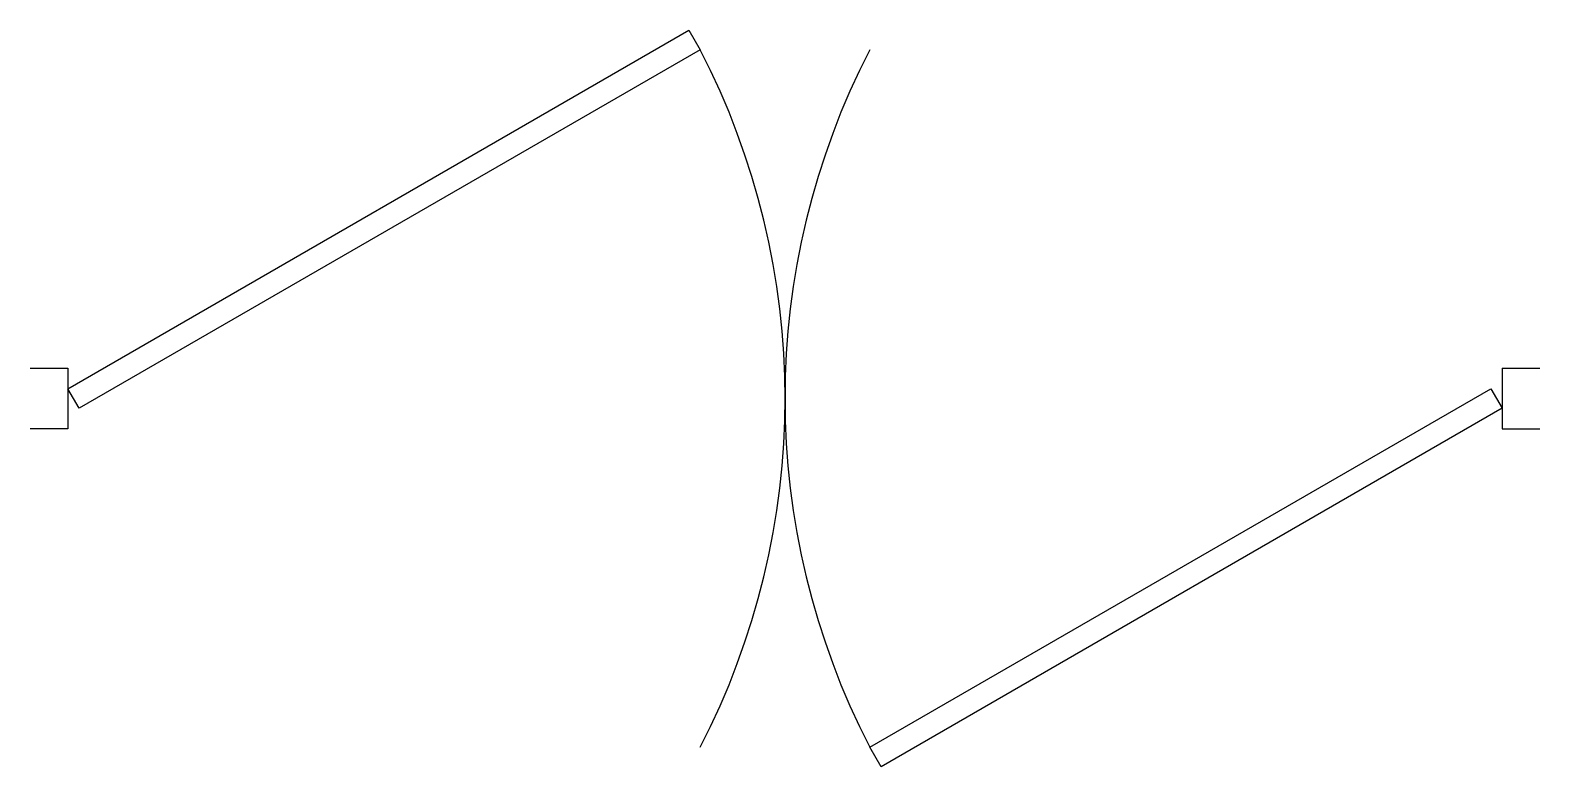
# Model space of a CAD drawing. Extents: x -0.5 to 0.5, y -0.24 to 0.24.
import ezdxf

# ---------------------------------------------------------------- set-up
doc = ezdxf.new("R2010")
doc.units = 0
doc.header["$MEASUREMENT"] = 0
doc.layers.get('0').update_dxf_attribs({"linetype": 'CONTINUOUS'})

msp = doc.modelspace()

# ---------------------------------------------------------------- linework, layer by layer
for p, q in [((-0.5, 0.02), (-0.475, 0.02)), ((-0.475, 0.02), (-0.475, -0.02)), ((0.475, 0.02), (0.5, 0.02)), ((0.475, 0.02), (0.475, -0.02)), ((-0.475, -0.02), (-0.5, -0.02)), ((0.475, -0.02), (0.5, -0.02))]:
    msp.add_line(p, q)
for points in [[(-0.475, 0.0065), (-0.0636, 0.244), (-0.0561, 0.231), (-0.4675, -0.0065)], [(0.475, -0.0065), (0.0636, -0.244), (0.0561, -0.231), (0.4675, 0.0065)]]:
    msp.add_lwpolyline(points, close=True)
for centre, start, end in [((-0.5034, 0), 332.6819, 27.3181), ((0.5034, 0), 152.6819, 207.3181)]:
    msp.add_arc(centre, 0.5034, start, end)

doc.saveas('drawing.dxf')
